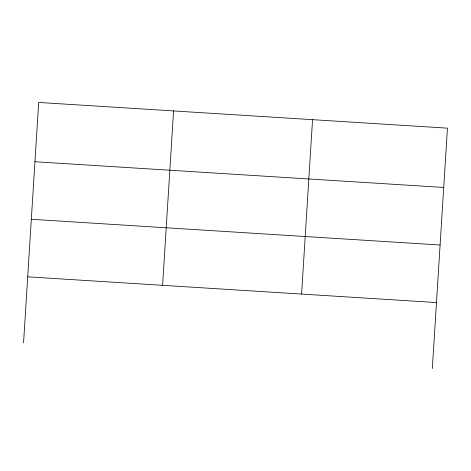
<?xml version="1.0" encoding="UTF-8"?>
<svg xmlns="http://www.w3.org/2000/svg" width="471" height="471" viewBox="0 0 471 471"><rect width="100%" height="100%" fill="white"/><g stroke="black" fill="none" stroke-linecap="round" stroke-linejoin="round"><path stroke-width="0.71" d="M23.55 342.841L38.675 102.442L447.45 128.159L432.325 368.558M162.601 285.326L173.569 110.932M301.581 294.069L312.556 119.675M34.942 161.736L443.717 187.458M31.322 219.286L440.097 245.008M27.701 276.836L436.476 302.559"/></g></svg>
